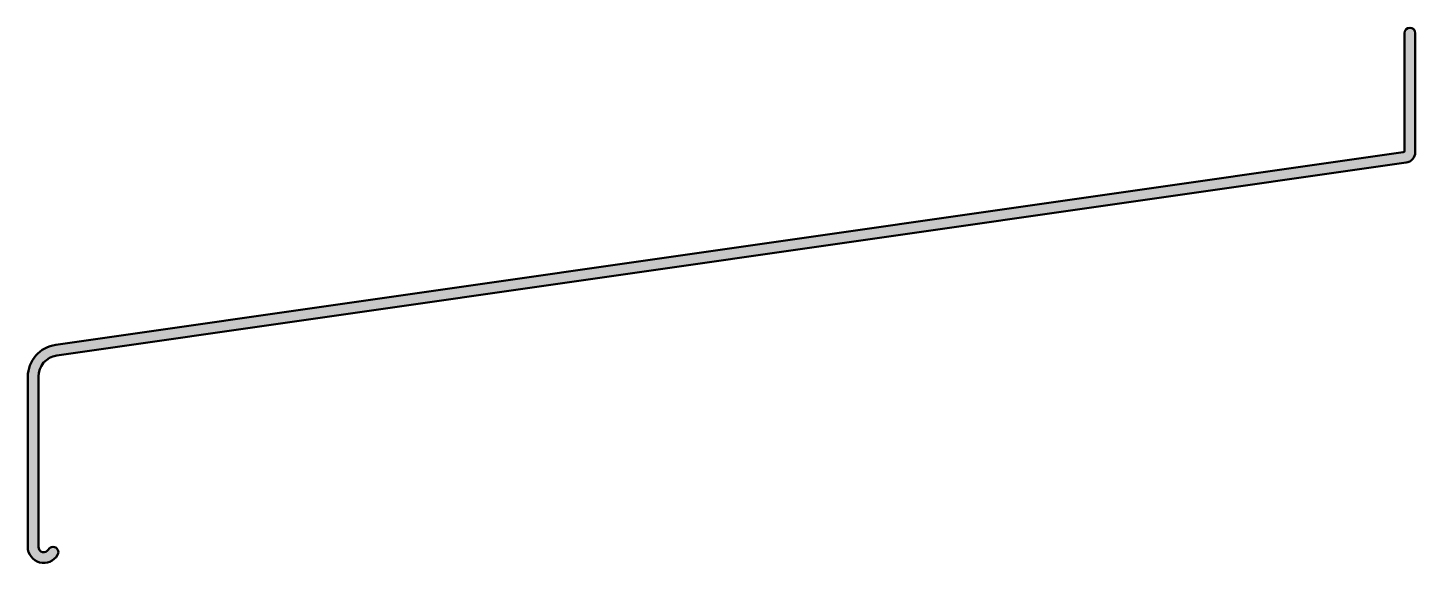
# Model space of a CAD drawing. Extents: x -260 to 0, y -101 to 0.
import ezdxf

# ---------------------------------------------------------------- set-up
doc = ezdxf.new("R2010")
doc.units = 0
doc.layers.add('0S-Alu contour', color=7, linetype='Continuous', lineweight=50)
doc.layers.add('0S-Alu hatch', color=252, linetype='Continuous', lineweight=25)

# ---------------------------------------------------------------- blocks, each defined once
blk = doc.blocks.new('180180__45AD574A_9FFA_4528_A437_C9EDFB2FF4FB_')
at = {"layer": '0S-Alu hatch'}
h = blk.add_hatch(color=256, dxfattribs=at)
edge = h.paths.add_edge_path()
edge.add_arc((-253.8947450475912, -65.48208314517703), 6.102435219298279, 97.83076203399887, 179.6413112773867)
edge.add_line((-259.9970606859547, -65.44388032439716), (-259.9970606859548, -97.31273964669981))
edge.add_arc((-256.9970606859548, -97.3127396466998), 2.999999999999975, 180, 329.9999801092463)
edge.add_arc((-255.2650102255451, -98.31274024799701), 0.9999999999999225, 329.9999801092448, 509.9999801092455)
edge.add_ellipse((-256.9970606859547, -97.31273964669981), major_axis=(-1.000000000000049, 0), ratio=1, start_angle=0, end_angle=149.999980109246, ccw=False)
edge.add_line((-257.9970606859547, -97.3127396466998), (-257.9970606859548, -65.39332963164212))
edge.add_ellipse((-253.997060685955, -65.39332963164198), major_axis=(-3.999999999999857, 0), ratio=1, start_angle=278.1400050877728, end_angle=360, ccw=False)
edge.add_line((-254.5634304953485, -61.43362948655442), (-1.71186948079233, -25.28398918525806))
edge.add_arc((-1.990245851212675, -23.3034572879154), 2.000000000000027, 278.0008727584183, 360)
edge.add_line((0.0097541487873514, -23.3034572879154), (0.0097541487873506, -0.9995537136939063))
edge.add_arc((-0.9902458512126489, -0.999553713693905), 0.9999999999999996, 0, 180)
edge.add_line((-1.990245851212648, -0.9995537136939049), (-1.990245851212648, -23.04339454502768))
edge.add_ellipse((-2.290245851212652, -23.04339454502767), major_axis=(-0.300000000000004, 0), ratio=1, start_angle=98.15923183022397, end_angle=180, ccw=False)
edge.add_line((-2.247668461170142, -23.34035778493653), (-254.7261864934259, -59.43655415857211))
at = {"layer": '0S-Alu contour', "color": 7}
for points in [[(-1.990245851212648, -0.9995537136939049), (-1.990245851212648, -23.04339454502768)], [(0.0097541487873514, -23.3034572879154), (0.0097541487873506, -0.9995537136939047)], [(-2.247668461170142, -23.34035778493653), (-254.7261864934259, -59.43655415857211)], [(-254.5634304953485, -61.43362948655442), (-1.711869480792328, -25.28398918525806)], [(-259.9970606859547, -65.44388032439716), (-259.9970606859548, -97.31273964669981)], [(-257.9970606859547, -97.3127396466998), (-257.9970606859548, -65.39332963164212)]]:
    blk.add_lwpolyline(points, dxfattribs=at)
for centre, radius, start, end in [((-0.9902458512126489, -0.999553713693905), 0.9999999999999996, 0, 180), ((-1.990245851212675, -23.3034572879154), 2.000000000000027, 278.0008727584183, 0), ((-253.8947450475912, -65.48208314517703), 6.102435219298279, 97.83076203399887, 179.6413112773867), ((-256.9970606859548, -97.3127396466998), 2.999999999999975, 180, 329.9999801092463), ((-255.2650102255451, -98.31274024799701), 0.9999999999999225, 329.9999801092448, 149.9999801092455)]:
    blk.add_arc(centre, radius, start, end, dxfattribs=at)
at = {"layer": '0S-Alu contour', "color": 7, "extrusion": (0, 0, -1)}
for centre, radius, start, end in [((2.290245851212652, -23.04339454502767), 0.300000000000004, 180, 261.840768169776), ((253.997060685955, -65.39332963164198), 3.999999999999857, 0, 81.8599949122272), ((256.9970606859547, -97.31273964669981), 1.000000000000049, 210.0000198907541, 0)]:
    blk.add_arc(centre, radius, start, end, dxfattribs=at)
blk = doc.blocks.new('180180__19593BD8_AB45_47C3_A348_A86AC4253A8E_')
at = {"layer": '0S-Alu contour', "color": 7}
blk.add_blockref('180180__45AD574A_9FFA_4528_A437_C9EDFB2FF4FB_', (0, 0), dxfattribs=at)

msp = doc.modelspace()

# ---------------------------------------------------------------- block references
at = {"layer": '0S-Alu contour', "color": 7}
msp.add_blockref('180180__19593BD8_AB45_47C3_A348_A86AC4253A8E_', (0, 0), dxfattribs=at)

doc.saveas('drawing.dxf')
